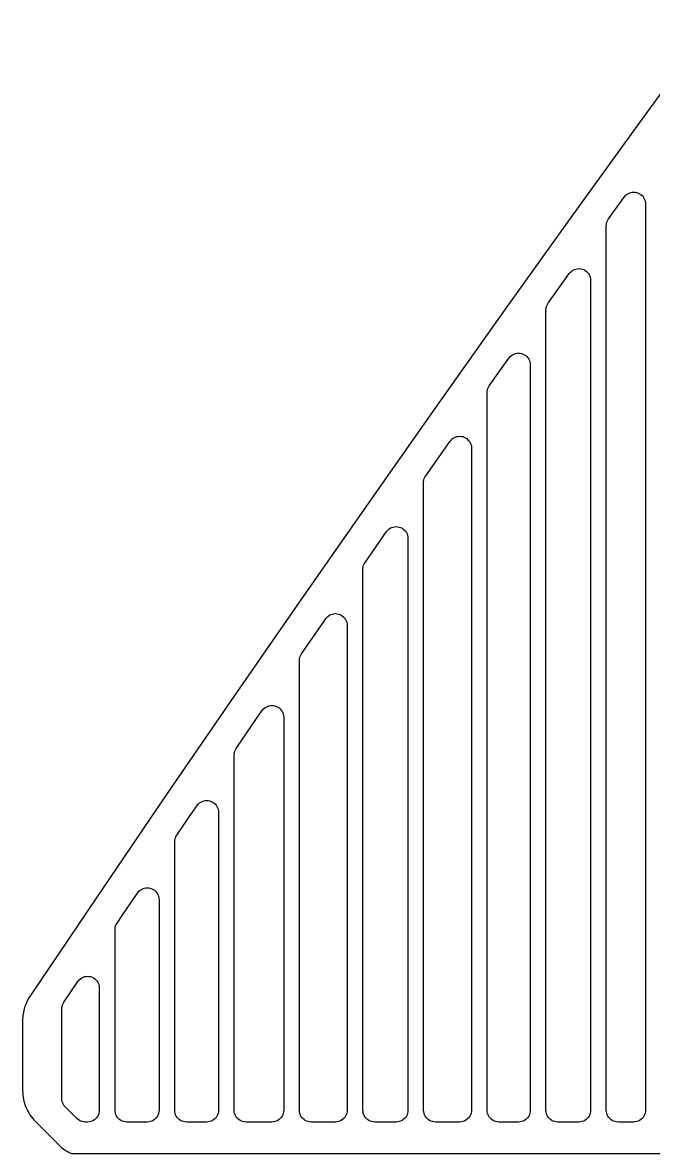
# Model space of a CAD drawing. Header units: metres. Extents: x 0 to 320, y 0 to 256.
# Drawn here: x 0 to 80.4, y 0.3 to 144.5 of the extents above; entities that cross this region are included whole.
import ezdxf

# ---------------------------------------------------------------- set-up
doc = ezdxf.new("R2010")
doc.units = ezdxf.units.M

msp = doc.modelspace()

# ---------------------------------------------------------------- linework, layer by layer
for p, q in [((87.8416, 144.451), (78.9337, 132.204)), ((78.9337, 132.204), (70.0753, 119.923)), ((76.9619, 122.524), (77.125, 122.633)), ((77.125, 122.633), (77.301, 122.72)), ((77.301, 122.72), (77.4868, 122.783)), ((77.4868, 122.783), (77.6792, 122.822)), ((77.6792, 122.822), (77.875, 122.834)), ((77.875, 122.834), (78.0708, 122.822)), ((78.0708, 122.822), (78.2632, 122.783)), ((78.2632, 122.783), (78.449, 122.72)), ((78.449, 122.72), (78.625, 122.633)), ((78.625, 122.633), (78.7881, 122.524)), ((74.6604, 119.442), (76.6584, 122.212)), ((76.6584, 122.212), (76.8143, 122.395)), ((76.8143, 122.395), (76.9619, 122.524)), ((78.7881, 122.524), (78.9357, 122.395)), ((78.9357, 122.395), (79.065, 122.248)), ((79.065, 122.248), (79.174, 122.084)), ((79.174, 122.084), (79.2608, 121.908)), ((79.2608, 121.908), (79.3239, 121.723)), ((79.3239, 121.723), (79.3622, 121.53)), ((79.3622, 121.53), (79.375, 121.334)), ((79.375, 121.334), (79.375, 5.79999)), ((70.0753, 119.923), (61.2666, 107.606)), ((74.377, 118.564), (74.3847, 118.716)), ((74.377, 5.79999), (74.377, 118.564)), ((74.3847, 118.716), (74.4172, 118.909)), ((74.4172, 118.909), (74.4748, 119.097)), ((74.4748, 119.097), (74.5563, 119.276)), ((74.5563, 119.276), (74.6604, 119.442)), ((66.9689, 108.703), (69.6569, 112.462)), ((69.6569, 112.462), (69.8163, 112.65)), ((69.8163, 112.65), (69.9639, 112.779)), ((69.9639, 112.779), (70.127, 112.888)), ((70.127, 112.888), (70.303, 112.975)), ((70.303, 112.975), (70.4888, 113.038)), ((70.4888, 113.038), (70.6812, 113.076)), ((70.6812, 113.076), (70.877, 113.089)), ((70.877, 113.089), (71.0728, 113.076)), ((71.0728, 113.076), (71.2652, 113.038)), ((71.2652, 113.038), (71.451, 112.975)), ((71.451, 112.975), (71.627, 112.888)), ((71.627, 112.888), (71.7901, 112.779)), ((71.7901, 112.779), (71.9377, 112.65)), ((71.9377, 112.65), (72.067, 112.502)), ((72.067, 112.502), (72.176, 112.339)), ((72.176, 112.339), (72.2628, 112.163)), ((72.2628, 112.163), (72.3259, 111.977)), ((72.3259, 111.977), (72.3642, 111.785)), ((72.3642, 111.785), (72.377, 111.589)), ((72.377, 111.589), (72.377, 5.79999)), ((66.6961, 107.977), (66.7279, 108.17)), ((66.7279, 108.17), (66.7847, 108.358)), ((66.7847, 108.358), (66.8655, 108.537)), ((66.8655, 108.537), (66.9689, 108.703)), ((61.2666, 107.606), (52.5075, 95.2556)), ((66.689, 107.831), (66.6961, 107.977)), ((66.689, 5.79999), (66.689, 107.831)), ((59.4684, 98.1563), (61.9655, 101.677)), ((61.9655, 101.677), (62.1283, 101.87)), ((62.1283, 101.87), (62.2758, 102)), ((62.2758, 102), (62.439, 102.109)), ((62.439, 102.109), (62.615, 102.195)), ((62.615, 102.195), (62.8008, 102.258)), ((62.8008, 102.258), (62.9932, 102.297)), ((62.9932, 102.297), (63.189, 102.31)), ((63.189, 102.31), (63.3848, 102.297)), ((63.3848, 102.297), (63.5772, 102.258)), ((63.5772, 102.258), (63.763, 102.195)), ((63.763, 102.195), (63.939, 102.109)), ((63.939, 102.109), (64.1021, 102)), ((64.1021, 102), (64.2496, 101.87)), ((64.2496, 101.87), (64.379, 101.723)), ((64.379, 101.723), (64.488, 101.56)), ((64.488, 101.56), (64.5748, 101.384)), ((64.5748, 101.384), (64.6379, 101.198)), ((64.6379, 101.198), (64.6762, 101.005)), ((64.6762, 101.005), (64.689, 100.81)), ((64.689, 100.81), (64.689, 5.79999)), ((59.3656, 97.9892), (59.4684, 98.1563)), ((59.192, 97.2886), (59.1985, 97.4283)), ((59.192, 5.79999), (59.192, 97.2886)), ((59.1985, 97.4283), (59.2295, 97.622)), ((59.2295, 97.622), (59.2856, 97.8101)), ((59.2856, 97.8101), (59.3656, 97.9892)), ((52.5075, 95.2556), (43.798, 82.8699)), ((51.37, 86.684), (54.465, 91.0853)), ((54.465, 91.0853), (54.6313, 91.2832)), ((54.6313, 91.2832), (54.7788, 91.4126)), ((54.7788, 91.4126), (54.942, 91.5216)), ((54.942, 91.5216), (55.118, 91.6083)), ((55.118, 91.6083), (55.3038, 91.6714)), ((55.3038, 91.6714), (55.4962, 91.7097)), ((55.4962, 91.7097), (55.692, 91.7225)), ((55.692, 91.7225), (55.8878, 91.7097)), ((55.8878, 91.7097), (56.0802, 91.6714)), ((56.0802, 91.6714), (56.266, 91.6083)), ((56.266, 91.6083), (56.442, 91.5216)), ((56.442, 91.5216), (56.6051, 91.4126)), ((56.6051, 91.4126), (56.7526, 91.2832)), ((56.7526, 91.2832), (56.882, 91.1357)), ((56.882, 91.1357), (56.991, 90.9725)), ((56.991, 90.9725), (57.0778, 90.7965)), ((57.0778, 90.7965), (57.1409, 90.6107)), ((57.1409, 90.6107), (57.1792, 90.4183)), ((57.1792, 90.4183), (57.192, 90.2225)), ((57.192, 90.2225), (57.192, 5.79999)), ((51.1885, 86.337), (51.2679, 86.5165)), ((51.2679, 86.5165), (51.37, 86.684)), ((51.097, 85.8212), (51.103, 85.9549)), ((51.097, 5.79999), (51.097, 85.8212)), ((51.103, 85.9549), (51.1332, 86.1488)), ((51.1332, 86.1488), (51.1885, 86.337)), ((43.798, 82.8699), (35.1381, 70.4495)), ((43.6315, 75.6374), (46.3665, 79.5601)), ((46.3665, 79.5601), (46.5363, 79.7628)), ((46.5363, 79.7628), (46.6838, 79.8922)), ((46.6838, 79.8922), (46.847, 80.0012)), ((46.847, 80.0012), (47.023, 80.088)), ((47.023, 80.088), (47.2088, 80.151)), ((47.2088, 80.151), (47.4012, 80.1893)), ((47.4012, 80.1893), (47.597, 80.2022)), ((47.597, 80.2022), (47.7928, 80.1893)), ((47.7928, 80.1893), (47.9852, 80.151)), ((47.9852, 80.151), (48.171, 80.088)), ((48.171, 80.088), (48.347, 80.0012)), ((48.347, 80.0012), (48.5101, 79.8922)), ((48.5101, 79.8922), (48.6576, 79.7628)), ((48.6576, 79.7628), (48.787, 79.6153)), ((48.787, 79.6153), (48.896, 79.4522)), ((48.896, 79.4522), (48.9828, 79.2762)), ((48.9828, 79.2762), (49.0459, 79.0904)), ((49.0459, 79.0904), (49.0842, 78.8979)), ((49.0842, 78.8979), (49.097, 78.7022)), ((49.097, 78.7022), (49.097, 5.79999)), ((43.3674, 74.9073), (43.3969, 75.1012)), ((43.3969, 75.1012), (43.4514, 75.2897)), ((43.4514, 75.2897), (43.5301, 75.4695)), ((43.5301, 75.4695), (43.6315, 75.6374)), ((43.362, 74.7795), (43.3674, 74.9073)), ((43.362, 5.79999), (43.362, 74.7795)), ((35.1381, 70.4495), (26.5278, 57.9944)), ((35.5351, 63.9896), (38.4221, 68.1658)), ((38.4221, 68.1658), (38.6316, 68.4662)), ((38.6316, 68.4662), (38.8013, 68.6689)), ((38.8013, 68.6689), (38.9489, 68.7983)), ((38.9489, 68.7983), (39.112, 68.9073)), ((39.112, 68.9073), (39.288, 68.9941)), ((39.288, 68.9941), (39.4738, 69.0571)), ((39.4738, 69.0571), (39.6662, 69.0954)), ((39.6662, 69.0954), (39.862, 69.1083)), ((39.862, 69.1083), (40.0578, 69.0954)), ((40.0578, 69.0954), (40.2502, 69.0571)), ((40.2502, 69.0571), (40.436, 68.9941)), ((40.436, 68.9941), (40.612, 68.9073)), ((40.612, 68.9073), (40.7751, 68.7983)), ((40.7751, 68.7983), (40.9227, 68.6689)), ((40.9227, 68.6689), (41.052, 68.5214)), ((41.052, 68.5214), (41.161, 68.3583)), ((41.161, 68.3583), (41.2478, 68.1823)), ((41.2478, 68.1823), (41.3109, 67.9965)), ((41.3109, 67.9965), (41.3492, 67.804)), ((41.3492, 67.804), (41.362, 67.6083)), ((41.362, 67.6083), (41.362, 5.79999)), ((35.2739, 63.2584), (35.3026, 63.4525)), ((35.3026, 63.4525), (35.3564, 63.6412)), ((35.3564, 63.6412), (35.4343, 63.8213)), ((35.4343, 63.8213), (35.5351, 63.9896)), ((35.269, 63.1366), (35.2739, 63.2584)), ((35.269, 5.79999), (35.269, 63.1366)), ((26.5278, 57.9944), (17.9671, 45.5045)), ((29.8214, 55.7245), (30.5351, 56.7569)), ((30.5351, 56.7569), (30.7083, 56.9646)), ((30.7083, 56.9646), (30.8559, 57.094)), ((30.8559, 57.094), (31.019, 57.203)), ((31.019, 57.203), (31.195, 57.2898)), ((31.195, 57.2898), (31.3808, 57.3528)), ((31.3808, 57.3528), (31.5732, 57.3911)), ((31.5732, 57.3911), (31.769, 57.4039)), ((31.769, 57.4039), (31.9648, 57.3911)), ((31.9648, 57.3911), (32.1572, 57.3528)), ((32.1572, 57.3528), (32.343, 57.2898)), ((32.343, 57.2898), (32.519, 57.203)), ((32.519, 57.203), (32.6821, 57.094)), ((32.6821, 57.094), (32.8297, 56.9646)), ((32.8297, 56.9646), (32.959, 56.8171)), ((32.959, 56.8171), (33.068, 56.6539)), ((33.068, 56.6539), (33.1548, 56.478)), ((33.1548, 56.478), (33.2179, 56.2922)), ((33.2179, 56.2922), (33.2562, 56.0997)), ((27.2227, 51.933), (29.8214, 55.7245)), ((33.2562, 56.0997), (33.269, 55.9039)), ((33.269, 55.9039), (33.269, 5.79999)), ((27.1226, 51.7643), (27.2227, 51.933)), ((26.96, 51.085), (26.9645, 51.2008)), ((26.96, 5.79999), (26.96, 51.085)), ((26.9645, 51.2008), (26.9924, 51.395)), ((26.9924, 51.395), (27.0454, 51.5839)), ((27.0454, 51.5839), (27.1226, 51.7643)), ((17.9671, 45.5045), (9.4561, 32.9799)), ((22.2227, 44.6381), (22.3993, 44.8507)), ((22.3993, 44.8507), (22.5468, 44.9801)), ((22.5468, 44.9801), (22.71, 45.0891)), ((22.71, 45.0891), (22.886, 45.1759)), ((22.886, 45.1759), (23.0718, 45.239)), ((23.0718, 45.239), (23.2642, 45.2772)), ((23.2642, 45.2772), (23.46, 45.2901)), ((23.46, 45.2901), (23.6558, 45.2772)), ((23.6558, 45.2772), (23.8482, 45.239)), ((23.8482, 45.239), (24.034, 45.1759)), ((24.034, 45.1759), (24.21, 45.0891)), ((24.21, 45.0891), (24.3731, 44.9801)), ((24.3731, 44.9801), (24.5206, 44.8507)), ((24.5206, 44.8507), (24.65, 44.7032)), ((24.65, 44.7032), (24.759, 44.5401)), ((19.6384, 40.847), (21.271, 43.2496)), ((21.271, 43.2496), (22.2227, 44.6381)), ((24.759, 44.5401), (24.8458, 44.3641)), ((24.8458, 44.3641), (24.9089, 44.1783)), ((24.9089, 44.1783), (24.9472, 43.9859)), ((24.9472, 43.9859), (24.96, 43.7901)), ((24.96, 43.7901), (24.96, 5.79999)), ((19.4102, 40.308), (19.4624, 40.4972)), ((19.4624, 40.4972), (19.5389, 40.6778)), ((19.5389, 40.6778), (19.6384, 40.847)), ((19.379, 40.0039), (19.383, 40.1137)), ((19.379, 5.79999), (19.379, 40.0039)), ((19.383, 40.1137), (19.4102, 40.308)), ((12.7675, 30.7361), (14.6384, 33.4892)), ((14.6384, 33.4892), (14.8183, 33.7067)), ((14.8183, 33.7067), (14.9659, 33.8361)), ((14.9659, 33.8361), (15.129, 33.9451)), ((15.129, 33.9451), (15.305, 34.0319)), ((15.305, 34.0319), (15.4908, 34.095)), ((15.4908, 34.095), (15.6832, 34.1332)), ((15.6832, 34.1332), (15.879, 34.1461)), ((15.879, 34.1461), (16.0748, 34.1332)), ((16.0748, 34.1332), (16.2672, 34.095)), ((16.2672, 34.095), (16.453, 34.0319)), ((16.453, 34.0319), (16.629, 33.9451)), ((16.629, 33.9451), (16.7921, 33.8361)), ((16.7921, 33.8361), (16.9397, 33.7067)), ((16.9397, 33.7067), (17.069, 33.5592)), ((17.069, 33.5592), (17.178, 33.3961)), ((17.178, 33.3961), (17.2648, 33.2201)), ((17.2648, 33.2201), (17.3279, 33.0343)), ((9.4561, 32.9799), (0.99466, 20.4205)), ((17.3279, 33.0343), (17.3662, 32.8419)), ((17.3662, 32.8419), (17.379, 32.6461)), ((17.379, 32.6461), (17.379, 5.79999)), ((12.03, 29.6413), (12.7675, 30.7361)), ((11.774, 28.8032), (11.7776, 28.907)), ((11.7776, 28.907), (11.8039, 29.1015)), ((11.8039, 29.1015), (11.8554, 29.2908)), ((11.8554, 29.2908), (11.9312, 29.4718)), ((11.9312, 29.4718), (12.03, 29.6413)), ((11.774, 5.79999), (11.774, 28.8032)), ((5.25598, 19.5867), (7.02997, 22.2198)), ((7.02997, 22.2198), (7.21333, 22.4424)), ((7.21333, 22.4424), (7.36084, 22.5717)), ((7.36084, 22.5717), (7.52399, 22.6807)), ((7.52399, 22.6807), (7.69997, 22.7675)), ((7.69997, 22.7675), (7.88576, 22.8306)), ((7.88576, 22.8306), (8.0782, 22.8689)), ((8.0782, 22.8689), (8.27399, 22.8817)), ((8.27399, 22.8817), (8.46977, 22.8689)), ((8.46977, 22.8689), (8.66222, 22.8306)), ((8.66222, 22.8306), (8.84801, 22.7675)), ((8.84801, 22.7675), (9.02399, 22.6807)), ((9.02399, 22.6807), (9.18713, 22.5717)), ((9.18713, 22.5717), (9.33464, 22.4424)), ((9.33464, 22.4424), (9.46402, 22.2948)), ((9.46402, 22.2948), (9.57303, 22.1317)), ((9.57303, 22.1317), (9.65981, 21.9557)), ((9.65981, 21.9557), (9.72287, 21.7699)), ((9.72287, 21.7699), (9.76115, 21.5775)), ((0.87753, 20.2462), (0.76714, 20.0676)), ((0.99466, 20.4205), (0.87753, 20.2462)), ((9.76115, 21.5775), (9.77399, 21.3817)), ((9.77399, 21.3817), (9.77399, 5.79999)), ((0.25455, 18.9197), (0.19524, 18.7183)), ((0.3215, 19.1187), (0.25455, 18.9197)), ((0.396, 19.315), (0.3215, 19.1187)), ((0.47794, 19.5084), (0.396, 19.315)), ((0.5672, 19.6984), (0.47794, 19.5084)), ((0.66363, 19.8849), (0.5672, 19.6984)), ((0.76714, 20.0676), (0.66363, 19.8849)), ((5, 18.7486), (5.0036, 18.8524)), ((5, 7.27815), (5, 18.7486)), ((5.0036, 18.8524), (5.02995, 19.0468)), ((5.02995, 19.0468), (5.08145, 19.2361)), ((5.08145, 19.2361), (5.15724, 19.4171)), ((5.15724, 19.4171), (5.25598, 19.5867)), ((0.004, 17.4758), (0, 17.2659)), ((0.01602, 17.6854), (0.004, 17.4758)), ((0.03603, 17.8944), (0.01602, 17.6854)), ((0.06401, 18.1025), (0.03603, 17.8944)), ((0.0999, 18.3094), (0.06401, 18.1025)), ((0.14366, 18.5148), (0.0999, 18.3094)), ((0.19524, 18.7183), (0.14366, 18.5148)), ((0, 17.2659), (0, 8.27817)), ((0, 8.27817), (0.00662, 8.0083)), ((0.00662, 8.0083), (0.02647, 7.73907)), ((0.02647, 7.73907), (0.05952, 7.47115)), ((0.05952, 7.47115), (0.10567, 7.20517)), ((5.01283, 7.08237), (5, 7.27815)), ((0.10567, 7.20517), (0.16482, 6.94177)), ((0.16482, 6.94177), (0.23682, 6.68159)), ((0.23682, 6.68159), (0.3215, 6.42528)), ((0.3215, 6.42528), (0.41865, 6.1734)), ((0.41865, 6.1734), (0.52805, 5.92662)), ((0.52805, 5.92662), (0.64943, 5.68549)), ((5.05112, 6.88992), (5.01283, 7.08237)), ((5.11418, 6.70413), (5.05112, 6.88992)), ((5.20096, 6.52815), (5.11418, 6.70413)), ((5.30997, 6.36501), (5.20096, 6.52815)), ((5.43935, 6.2175), (5.30997, 6.36501)), ((6.91751, 4.73933), (5.43935, 6.2175)), ((9.77399, 5.79999), (9.76115, 5.6042)), ((11.7868, 5.6042), (11.774, 5.79999)), ((17.379, 5.79999), (17.3662, 5.6042)), ((19.3918, 5.6042), (19.379, 5.79999)), ((24.96, 5.79999), (24.9472, 5.6042)), ((26.9728, 5.6042), (26.96, 5.79999)), ((33.269, 5.79999), (33.2562, 5.6042)), ((35.2818, 5.6042), (35.269, 5.79999)), ((41.362, 5.79999), (41.3492, 5.6042)), ((43.3748, 5.6042), (43.362, 5.79999)), ((49.097, 5.79999), (49.0842, 5.6042)), ((51.1098, 5.6042), (51.097, 5.79999)), ((57.192, 5.79999), (57.1792, 5.6042)), ((59.2048, 5.6042), (59.192, 5.79999)), ((64.689, 5.79999), (64.6762, 5.6042)), ((66.7018, 5.6042), (66.689, 5.79999)), ((72.377, 5.79999), (72.3642, 5.6042)), ((74.3898, 5.6042), (74.377, 5.79999)), ((79.375, 5.79999), (79.3622, 5.6042)), ((0.64943, 5.68549), (0.78249, 5.45061)), ((0.78249, 5.45061), (0.92691, 5.22253)), ((0.92691, 5.22253), (1.08235, 5.00182)), ((1.08235, 5.00182), (1.24843, 4.789)), ((1.24843, 4.789), (1.42476, 4.58459)), ((1.42476, 4.58459), (1.6109, 4.38908)), ((1.6109, 4.38908), (4.68198, 1.31801)), ((7.06502, 4.60995), (6.91751, 4.73933)), ((7.22816, 4.50095), (7.06502, 4.60995)), ((7.40414, 4.41417), (7.22816, 4.50095)), ((7.58994, 4.3511), (7.40414, 4.41417)), ((7.78238, 4.31282), (7.58994, 4.3511)), ((8.66222, 4.3511), (8.46977, 4.31282)), ((8.84801, 4.41417), (8.66222, 4.3511)), ((9.02399, 4.50095), (8.84801, 4.41417)), ((9.18713, 4.60995), (9.02399, 4.50095)), ((9.33464, 4.73933), (9.18713, 4.60995)), ((9.46402, 4.88684), (9.33464, 4.73933)), ((9.57303, 5.04999), (9.46402, 4.88684)), ((9.65981, 5.22597), (9.57303, 5.04999)), ((9.72287, 5.41176), (9.65981, 5.22597)), ((9.76115, 5.6042), (9.72287, 5.41176)), ((11.8251, 5.41176), (11.7868, 5.6042)), ((11.8882, 5.22597), (11.8251, 5.41176)), ((11.9749, 5.04999), (11.8882, 5.22597)), ((12.084, 4.88684), (11.9749, 5.04999)), ((12.2133, 4.73933), (12.084, 4.88684)), ((12.3608, 4.60995), (12.2133, 4.73933)), ((12.524, 4.50095), (12.3608, 4.60995)), ((12.7, 4.41417), (12.524, 4.50095)), ((12.8858, 4.3511), (12.7, 4.41417)), ((13.0782, 4.31282), (12.8858, 4.3511)), ((16.2672, 4.3511), (16.0748, 4.31282)), ((16.453, 4.41417), (16.2672, 4.3511)), ((16.629, 4.50095), (16.453, 4.41417)), ((16.7921, 4.60995), (16.629, 4.50095)), ((16.9397, 4.73933), (16.7921, 4.60995)), ((17.069, 4.88684), (16.9397, 4.73933)), ((17.178, 5.04999), (17.069, 4.88684)), ((17.2648, 5.22597), (17.178, 5.04999)), ((17.3279, 5.41176), (17.2648, 5.22597)), ((17.3662, 5.6042), (17.3279, 5.41176)), ((19.4301, 5.41176), (19.3918, 5.6042)), ((19.4932, 5.22597), (19.4301, 5.41176)), ((19.58, 5.04999), (19.4932, 5.22597)), ((19.689, 4.88684), (19.58, 5.04999)), ((19.8183, 4.73933), (19.689, 4.88684)), ((19.9659, 4.60995), (19.8183, 4.73933)), ((20.129, 4.50095), (19.9659, 4.60995)), ((20.305, 4.41417), (20.129, 4.50095)), ((20.4908, 4.3511), (20.305, 4.41417)), ((20.6832, 4.31282), (20.4908, 4.3511)), ((23.8482, 4.3511), (23.6558, 4.31282)), ((24.034, 4.41417), (23.8482, 4.3511)), ((24.21, 4.50095), (24.034, 4.41417)), ((24.3731, 4.60995), (24.21, 4.50095)), ((24.5206, 4.73933), (24.3731, 4.60995)), ((24.65, 4.88684), (24.5206, 4.73933)), ((24.759, 5.04999), (24.65, 4.88684)), ((24.8458, 5.22597), (24.759, 5.04999)), ((24.9089, 5.41176), (24.8458, 5.22597)), ((24.9472, 5.6042), (24.9089, 5.41176)), ((27.0111, 5.41176), (26.9728, 5.6042)), ((27.0742, 5.22597), (27.0111, 5.41176)), ((27.1609, 5.04999), (27.0742, 5.22597)), ((27.27, 4.88684), (27.1609, 5.04999)), ((27.3993, 4.73933), (27.27, 4.88684)), ((27.5468, 4.60995), (27.3993, 4.73933)), ((27.71, 4.50095), (27.5468, 4.60995)), ((27.886, 4.41417), (27.71, 4.50095)), ((28.0718, 4.3511), (27.886, 4.41417)), ((28.2642, 4.31282), (28.0718, 4.3511)), ((32.1572, 4.3511), (31.9648, 4.31282)), ((32.343, 4.41417), (32.1572, 4.3511)), ((32.519, 4.50095), (32.343, 4.41417)), ((32.6821, 4.60995), (32.519, 4.50095)), ((32.8297, 4.73933), (32.6821, 4.60995)), ((32.959, 4.88684), (32.8297, 4.73933)), ((33.068, 5.04999), (32.959, 4.88684)), ((33.1548, 5.22597), (33.068, 5.04999)), ((33.2179, 5.41176), (33.1548, 5.22597)), ((33.2562, 5.6042), (33.2179, 5.41176)), ((35.3201, 5.41176), (35.2818, 5.6042)), ((35.3832, 5.22597), (35.3201, 5.41176)), ((35.47, 5.04999), (35.3832, 5.22597)), ((35.579, 4.88684), (35.47, 5.04999)), ((35.7083, 4.73933), (35.579, 4.88684)), ((35.8559, 4.60995), (35.7083, 4.73933)), ((36.019, 4.50095), (35.8559, 4.60995)), ((36.195, 4.41417), (36.019, 4.50095)), ((36.3808, 4.3511), (36.195, 4.41417)), ((36.5732, 4.31282), (36.3808, 4.3511)), ((40.2502, 4.3511), (40.0578, 4.31282)), ((40.436, 4.41417), (40.2502, 4.3511)), ((40.612, 4.50095), (40.436, 4.41417)), ((40.7751, 4.60995), (40.612, 4.50095)), ((40.9227, 4.73933), (40.7751, 4.60995)), ((41.052, 4.88684), (40.9227, 4.73933)), ((41.161, 5.04999), (41.052, 4.88684)), ((41.2478, 5.22597), (41.161, 5.04999)), ((41.3109, 5.41176), (41.2478, 5.22597)), ((41.3492, 5.6042), (41.3109, 5.41176)), ((43.4131, 5.41176), (43.3748, 5.6042)), ((43.4762, 5.22597), (43.4131, 5.41176)), ((43.563, 5.04999), (43.4762, 5.22597)), ((43.672, 4.88684), (43.563, 5.04999)), ((43.8013, 4.73933), (43.672, 4.88684)), ((43.9489, 4.60995), (43.8013, 4.73933)), ((44.112, 4.50095), (43.9489, 4.60995)), ((44.288, 4.41417), (44.112, 4.50095)), ((44.4738, 4.3511), (44.288, 4.41417)), ((44.6662, 4.31282), (44.4738, 4.3511)), ((47.9852, 4.3511), (47.7928, 4.31282)), ((48.171, 4.41417), (47.9852, 4.3511)), ((48.347, 4.50095), (48.171, 4.41417)), ((48.5101, 4.60995), (48.347, 4.50095)), ((48.6576, 4.73933), (48.5101, 4.60995)), ((48.787, 4.88684), (48.6576, 4.73933)), ((48.896, 5.04999), (48.787, 4.88684)), ((48.9828, 5.22597), (48.896, 5.04999)), ((49.0459, 5.41176), (48.9828, 5.22597)), ((49.0842, 5.6042), (49.0459, 5.41176)), ((51.1481, 5.41176), (51.1098, 5.6042)), ((51.2112, 5.22597), (51.1481, 5.41176)), ((51.2979, 5.04999), (51.2112, 5.22597)), ((51.407, 4.88684), (51.2979, 5.04999)), ((51.5363, 4.73933), (51.407, 4.88684)), ((51.6838, 4.60995), (51.5363, 4.73933)), ((51.847, 4.50095), (51.6838, 4.60995)), ((52.023, 4.41417), (51.847, 4.50095)), ((52.2088, 4.3511), (52.023, 4.41417)), ((52.4012, 4.31282), (52.2088, 4.3511)), ((56.0802, 4.3511), (55.8878, 4.31282)), ((56.266, 4.41417), (56.0802, 4.3511)), ((56.442, 4.50095), (56.266, 4.41417)), ((56.6051, 4.60995), (56.442, 4.50095)), ((56.7526, 4.73933), (56.6051, 4.60995)), ((56.882, 4.88684), (56.7526, 4.73933)), ((56.991, 5.04999), (56.882, 4.88684)), ((57.0778, 5.22597), (56.991, 5.04999)), ((57.1409, 5.41176), (57.0778, 5.22597)), ((57.1792, 5.6042), (57.1409, 5.41176)), ((59.2431, 5.41176), (59.2048, 5.6042)), ((59.3062, 5.22597), (59.2431, 5.41176)), ((59.3929, 5.04999), (59.3062, 5.22597)), ((59.502, 4.88684), (59.3929, 5.04999)), ((59.6313, 4.73933), (59.502, 4.88684)), ((59.7788, 4.60995), (59.6313, 4.73933)), ((59.942, 4.50095), (59.7788, 4.60995)), ((60.118, 4.41417), (59.942, 4.50095)), ((60.3038, 4.3511), (60.118, 4.41417)), ((60.4962, 4.31282), (60.3038, 4.3511)), ((63.5772, 4.3511), (63.3848, 4.31282)), ((63.763, 4.41417), (63.5772, 4.3511)), ((63.939, 4.50095), (63.763, 4.41417)), ((64.1021, 4.60995), (63.939, 4.50095)), ((64.2496, 4.73933), (64.1021, 4.60995)), ((64.379, 4.88684), (64.2496, 4.73933)), ((64.488, 5.04999), (64.379, 4.88684)), ((64.5748, 5.22597), (64.488, 5.04999)), ((64.6379, 5.41176), (64.5748, 5.22597)), ((64.6762, 5.6042), (64.6379, 5.41176)), ((66.7401, 5.41176), (66.7018, 5.6042)), ((66.8032, 5.22597), (66.7401, 5.41176)), ((66.89, 5.04999), (66.8032, 5.22597)), ((66.999, 4.88684), (66.89, 5.04999)), ((67.1283, 4.73933), (66.999, 4.88684)), ((67.2758, 4.60995), (67.1283, 4.73933)), ((67.439, 4.50095), (67.2758, 4.60995)), ((67.615, 4.41417), (67.439, 4.50095)), ((67.8008, 4.3511), (67.615, 4.41417)), ((67.9932, 4.31282), (67.8008, 4.3511)), ((71.2652, 4.3511), (71.0728, 4.31282)), ((71.451, 4.41417), (71.2652, 4.3511)), ((71.627, 4.50095), (71.451, 4.41417)), ((71.7901, 4.60995), (71.627, 4.50095)), ((71.9377, 4.73933), (71.7901, 4.60995)), ((72.067, 4.88684), (71.9377, 4.73933)), ((72.176, 5.04999), (72.067, 4.88684)), ((72.2628, 5.22597), (72.176, 5.04999)), ((72.3259, 5.41176), (72.2628, 5.22597)), ((72.3642, 5.6042), (72.3259, 5.41176)), ((74.4281, 5.41176), (74.3898, 5.6042)), ((74.4912, 5.22597), (74.4281, 5.41176)), ((74.578, 5.04999), (74.4912, 5.22597)), ((74.687, 4.88684), (74.578, 5.04999)), ((74.8163, 4.73933), (74.687, 4.88684)), ((74.9639, 4.60995), (74.8163, 4.73933)), ((75.127, 4.50095), (74.9639, 4.60995)), ((75.303, 4.41417), (75.127, 4.50095)), ((75.4888, 4.3511), (75.303, 4.41417)), ((75.6812, 4.31282), (75.4888, 4.3511)), ((78.2632, 4.3511), (78.0708, 4.31282)), ((78.449, 4.41417), (78.2632, 4.3511)), ((78.625, 4.50095), (78.449, 4.41417)), ((78.7881, 4.60995), (78.625, 4.50095)), ((78.9357, 4.73933), (78.7881, 4.60995)), ((79.065, 4.88684), (78.9357, 4.73933)), ((79.174, 5.04999), (79.065, 4.88684)), ((79.2608, 5.22597), (79.174, 5.04999)), ((79.3239, 5.41176), (79.2608, 5.22597)), ((79.3622, 5.6042), (79.3239, 5.41176)), ((7.97816, 4.29999), (7.78238, 4.31282)), ((8.27399, 4.29999), (7.97816, 4.29999)), ((8.46977, 4.31282), (8.27399, 4.29999)), ((13.274, 4.29999), (13.0782, 4.31282)), ((15.879, 4.29999), (13.274, 4.29999)), ((16.0748, 4.31282), (15.879, 4.29999)), ((20.879, 4.29999), (20.6832, 4.31282)), ((23.46, 4.29999), (20.879, 4.29999)), ((23.6558, 4.31282), (23.46, 4.29999)), ((28.46, 4.29999), (28.2642, 4.31282)), ((31.769, 4.29999), (28.46, 4.29999)), ((31.9648, 4.31282), (31.769, 4.29999)), ((36.769, 4.29999), (36.5732, 4.31282)), ((39.862, 4.29999), (36.769, 4.29999)), ((40.0578, 4.31282), (39.862, 4.29999)), ((44.862, 4.29999), (44.6662, 4.31282)), ((47.597, 4.29999), (44.862, 4.29999)), ((47.7928, 4.31282), (47.597, 4.29999)), ((52.597, 4.29999), (52.4012, 4.31282)), ((55.692, 4.29999), (52.597, 4.29999)), ((55.8878, 4.31282), (55.692, 4.29999)), ((60.692, 4.29999), (60.4962, 4.31282)), ((63.189, 4.29999), (60.692, 4.29999)), ((63.3848, 4.31282), (63.189, 4.29999)), ((68.189, 4.29999), (67.9932, 4.31282)), ((70.877, 4.29999), (68.189, 4.29999)), ((71.0728, 4.31282), (70.877, 4.29999)), ((75.877, 4.29999), (75.6812, 4.31282)), ((77.875, 4.29999), (75.877, 4.29999)), ((78.0708, 4.31282), (77.875, 4.29999)), ((4.68198, 1.31801), (4.84193, 1.16571)), ((4.84193, 1.16571), (5.00919, 1.02144)), ((5.00919, 1.02144), (5.1833, 0.88556)), ((5.1833, 0.88556), (5.36389, 0.75838)), ((5.36389, 0.75838), (5.55049, 0.64021)), ((5.55049, 0.64021), (5.74266, 0.53134)), ((5.74266, 0.53134), (5.93996, 0.43204)), ((5.93996, 0.43204), (6.14188, 0.34253)), ((6.14188, 0.34253), (6.25217, 0.29999)), ((6.25217, 0.29999), (313.504, 0.29999))]:
    msp.add_line(p, q)

doc.saveas('drawing.dxf')
